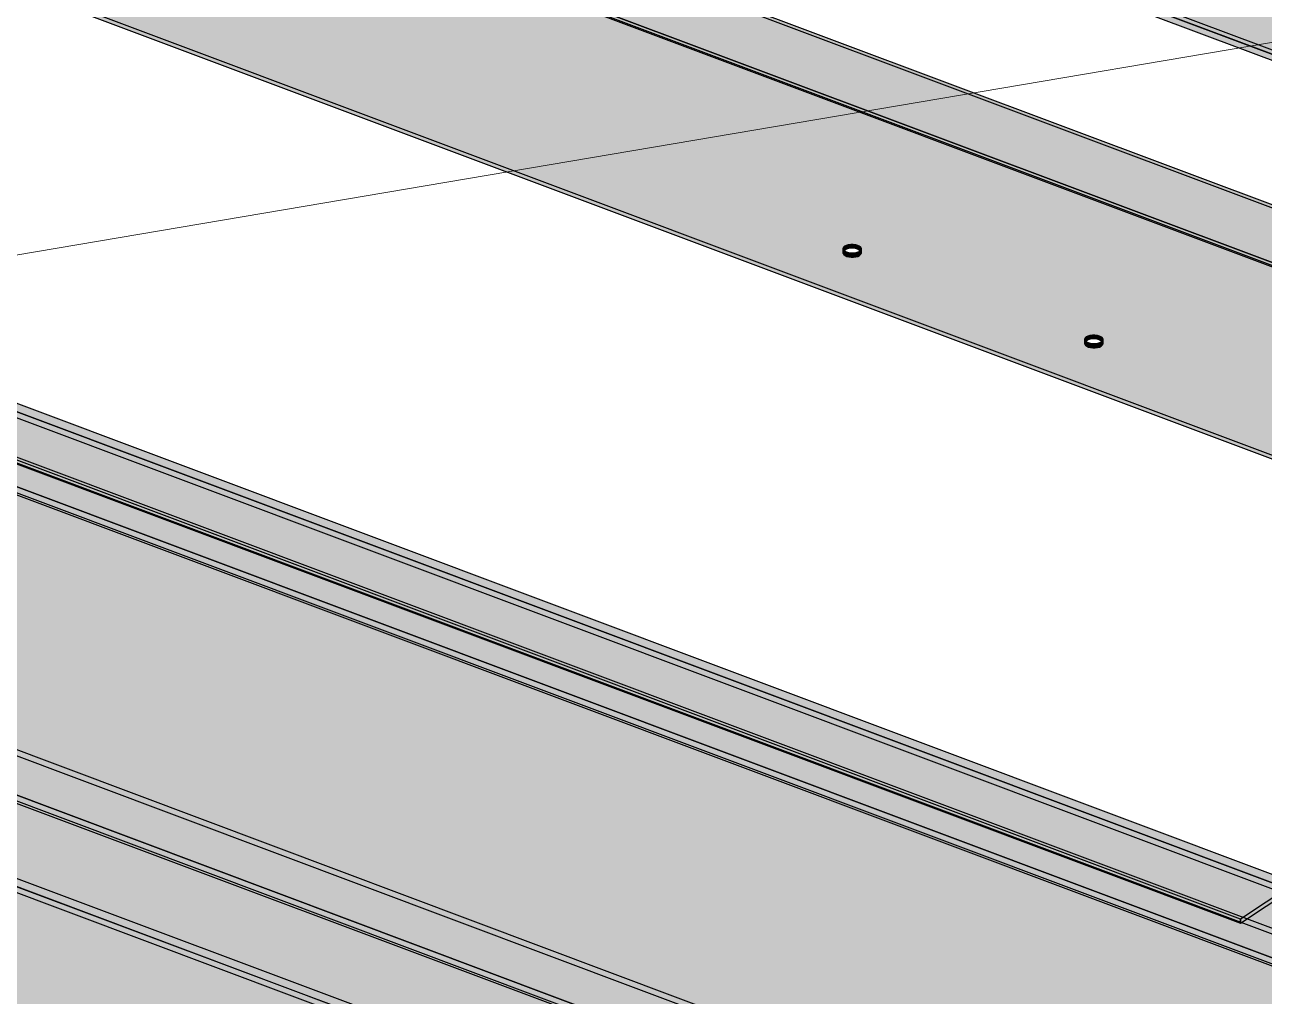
# Model space of a CAD drawing. Header units: millimetres. Extents: x 50 to 612415, y 2 to 4150.
# Drawn here: x 471254.7 to 471523.3, y 1847.5 to 2057.9 of the extents above; entities that cross this region are included whole.
import ezdxf

# ---------------------------------------------------------------- set-up
doc = ezdxf.new("R2010")
doc.units = ezdxf.units.MM
for name, color, linetype, lineweight in [('DIM', 7, 'Continuous', 13), ('HATCH', 8, 'Continuous', 9), ('OUTLINE', 7, 'Continuous', 25)]:
    doc.layers.add(name, color=color, linetype=linetype, lineweight=lineweight)

msp = doc.modelspace()

# ---------------------------------------------------------------- hatches: boundary and pattern name
at = {"layer": 'HATCH', "true_color": 0x617c87}
for points in [[(469961.601, 2442.061), (471541.208, 1849.709), (471558.526, 1861.255), (469978.92, 2453.607)], [(471541.208, 1847.923), (469961.601, 2440.276), (469978.92, 2451.822), (471558.526, 1859.469)], [(469977.683, 2450.997), (471557.289, 1858.644), (471558.526, 1859.469), (469978.92, 2451.822)], [(471568.353, 1844.675), (469966.619, 2445.326), (469967.856, 2446.15), (471569.59, 1845.5)], [(469960.364, 2441.237), (471539.971, 1848.884), (471541.208, 1849.709), (469961.601, 2442.061)], [(470515.193, 2397.561), (470515.4, 2396.84), (471972.952, 1850.257)], [(471972.952, 1850.257), (471974.396, 1850.36), (470515.193, 2397.561)], [(471972.952, 1837.759), (470515.4, 2384.341), (470515.193, 2385.063)], [(471974.396, 1837.862), (470515.193, 2385.063), (470944.65, 2194.122)], [(470515.193, 2385.063), (471974.396, 1837.862), (471972.952, 1837.759)], [(470944.65, 2193.229), (470515.193, 2384.17), (471974.396, 1836.969)], [(470038.875, 2354.844), (471496.097, 1808.386), (471497.334, 1809.21), (470040.112, 2355.669)], [(470022.793, 2334.303), (471480.016, 1787.845), (471497.334, 1799.39), (470040.112, 2345.849)], [(471496.097, 1798.566), (470038.875, 2345.024), (470040.112, 2345.849), (471497.334, 1799.39)], [(471480.016, 1786.059), (470022.793, 2332.518), (470040.112, 2344.063), (471497.334, 1797.605)], [(471478.779, 1785.234), (470021.556, 2331.693), (470022.793, 2332.518), (471480.016, 1786.059)], [(471783.584, 1954.535), (470963.184, 2262.185), (470965.349, 2262.339)], [(470963.184, 2262.185), (471783.584, 1954.535), (471375.413, 2114.01)], [(470965.349, 2262.339), (471783.274, 1955.618), (471783.584, 1954.535)], [(471375.413, 2112.671), (471783.584, 1953.196), (470963.184, 2260.846)], [(470942.299, 2192.555), (470792.433, 2239.413), (471617.12, 1930.155)], [(471617.12, 1929.262), (470792.433, 2238.52), (470942.299, 2191.662)], [(470994.667, 2172.917), (470942.299, 2192.555), (471617.12, 1930.155)], [(471617.12, 1929.262), (470942.299, 2191.662), (470994.667, 2172.024)], [(471974.396, 1837.862), (470944.65, 2194.122), (470945.015, 2193.943)], [(470945.015, 2193.05), (470944.65, 2193.229), (471974.396, 1836.969)], [(471974.396, 1837.862), (470945.015, 2193.943), (470945.276, 2193.723)], [(470945.276, 2192.83), (470945.015, 2193.05), (471974.396, 1836.969)], [(471974.396, 1837.862), (470945.276, 2193.723), (470945.413, 2193.477)], [(470945.413, 2192.584), (470945.276, 2192.83), (471974.396, 1836.969)], [(471974.396, 1837.862), (470945.419, 2193.221), (470945.292, 2192.974)], [(471974.396, 1837.862), (470945.292, 2192.974), (470997.017, 2174.484)], [(470945.292, 2192.081), (470945.419, 2192.329), (471974.396, 1836.969)], [(470997.017, 2173.591), (470945.292, 2192.081), (471974.396, 1836.969)], [(471974.396, 1837.862), (470945.413, 2193.477), (470945.419, 2193.221)], [(470945.419, 2192.329), (470945.413, 2192.584), (471974.396, 1836.969)], [(471173.851, 1935.309), (471518.158, 1864.18), (470693.47, 2173.438)], [(471432.181, 2009.757), (470995.112, 2172.792), (470994.667, 2172.917)], [(471432.054, 2009.509), (471432.181, 2009.757), (470994.667, 2172.917)], [(471432.06, 2009.253), (471432.054, 2009.509), (470994.667, 2172.917)], [(471432.197, 2009.007), (471432.06, 2009.253), (470994.667, 2172.917)], [(471432.458, 2008.787), (471432.197, 2009.007), (470994.667, 2172.917)], [(471432.823, 2008.608), (471432.458, 2008.787), (470994.667, 2172.917)], [(471432.823, 2008.608), (470994.667, 2172.917), (471617.12, 1930.155)], [(471432.181, 2009.757), (470995.608, 2172.728), (470995.112, 2172.792)], [(471432.181, 2009.757), (470996.611, 2172.8), (470996.119, 2172.731)], [(471432.181, 2009.757), (470997.051, 2172.93), (470996.611, 2172.8)], [(471974.396, 1837.862), (470997.017, 2174.484), (470997.383, 2174.305)], [(470997.383, 2173.412), (470997.017, 2173.591), (471974.396, 1836.969)], [(471432.181, 2009.757), (470997.409, 2173.113), (470997.051, 2172.93)], [(471974.396, 1837.862), (470997.383, 2174.305), (470997.643, 2174.085)], [(470997.643, 2173.192), (470997.383, 2173.412), (471974.396, 1836.969)], [(470997.66, 2173.336), (470997.409, 2173.113), (471432.432, 2009.979)], [(471432.181, 2009.757), (471432.432, 2009.979), (470997.409, 2173.113)], [(471974.396, 1837.862), (470997.643, 2174.085), (470997.781, 2173.839)], [(470997.781, 2172.946), (470997.643, 2173.192), (471974.396, 1836.969)], [(471974.396, 1837.862), (470997.787, 2173.583), (470997.66, 2173.336)], [(470997.66, 2173.336), (471433.721, 2010.361), (471434.233, 2010.364)], [(470997.66, 2173.336), (471434.233, 2010.364), (471434.728, 2010.301)], [(470997.66, 2173.336), (471433.229, 2010.292), (471433.721, 2010.361)], [(470997.66, 2173.336), (471434.728, 2010.301), (471435.174, 2010.175)], [(470997.66, 2173.336), (471432.789, 2010.162), (471433.229, 2010.292)], [(470997.66, 2173.336), (471432.432, 2009.979), (471432.789, 2010.162)], [(471974.396, 1837.862), (470997.66, 2173.336), (471435.174, 2010.175)], [(471974.396, 1837.862), (470997.781, 2173.839), (470997.787, 2173.583)], [(470997.787, 2172.691), (470997.781, 2172.946), (471974.396, 1836.969)], [(470693.47, 2172.545), (471518.158, 1863.287), (471173.851, 1934.416)], [(470994.667, 2172.024), (470995.112, 2171.899), (471432.181, 2008.864)], [(470994.667, 2172.024), (471432.181, 2008.864), (471432.054, 2008.616)], [(470994.667, 2172.024), (471432.054, 2008.616), (471432.06, 2008.361)], [(470994.667, 2172.024), (471432.06, 2008.361), (471432.197, 2008.114)], [(470994.667, 2172.024), (471432.197, 2008.114), (471432.458, 2007.894)], [(470994.667, 2172.024), (471432.458, 2007.894), (471432.823, 2007.716)], [(471617.12, 1929.262), (470994.667, 2172.024), (471432.823, 2007.716)], [(470995.112, 2171.899), (470995.608, 2171.835), (471432.181, 2008.864)], [(471432.181, 2009.757), (470996.119, 2172.731), (470995.608, 2172.728)], [(470995.608, 2171.835), (470996.119, 2171.838), (471432.181, 2008.864)], [(470996.119, 2171.838), (470996.611, 2171.907), (471432.181, 2008.864)], [(470996.611, 2171.907), (470997.051, 2172.037), (471432.181, 2008.864)], [(470997.051, 2172.037), (470997.409, 2172.22), (471432.181, 2008.864)], [(471432.432, 2009.087), (470997.409, 2172.22), (470997.66, 2172.443)], [(470997.409, 2172.22), (471432.432, 2009.087), (471432.181, 2008.864)], [(470997.66, 2172.443), (470997.787, 2172.691), (471974.396, 1836.969)], [(471434.233, 2009.471), (471433.721, 2009.469), (470997.66, 2172.443)], [(471434.728, 2009.408), (471434.233, 2009.471), (470997.66, 2172.443)], [(471433.721, 2009.469), (471433.229, 2009.4), (470997.66, 2172.443)], [(471435.174, 2009.283), (471434.728, 2009.408), (470997.66, 2172.443)], [(471433.229, 2009.4), (471432.789, 2009.269), (470997.66, 2172.443)], [(471432.789, 2009.269), (471432.432, 2009.087), (470997.66, 2172.443)], [(471435.174, 2009.283), (470997.66, 2172.443), (471974.396, 1836.969)], [(471783.584, 1954.535), (471383.663, 2110.916), (471375.413, 2114.01)], [(471390.949, 2110.097), (471397.136, 2114.222), (471783.584, 1953.196)], [(471375.413, 2112.671), (471383.663, 2109.577), (471783.584, 1953.196)], [(471783.584, 1954.535), (471388.879, 2111.023), (471387.394, 2110.867)], [(471783.584, 1954.535), (471390.31, 2111.274), (471388.879, 2111.023)], [(471783.584, 1954.535), (471384.367, 2110.85), (471383.663, 2110.916)], [(471383.663, 2109.577), (471384.367, 2109.511), (471783.584, 1953.196)], [(471783.584, 1954.535), (471385.882, 2110.809), (471384.367, 2110.85)], [(471384.367, 2109.511), (471385.882, 2109.47), (471783.584, 1953.196)], [(471783.584, 1954.535), (471387.394, 2110.867), (471385.882, 2110.809)], [(471385.882, 2109.47), (471387.394, 2109.527), (471783.584, 1953.196)], [(471387.394, 2109.527), (471388.879, 2109.684), (471783.584, 1953.196)], [(471388.879, 2109.684), (471390.31, 2109.935), (471783.584, 1953.196)], [(471390.31, 2109.935), (471390.949, 2110.097), (471783.584, 1953.196)], [(471974.396, 1837.862), (471435.174, 2010.175), (471435.539, 2009.997)], [(471435.539, 2009.104), (471435.174, 2009.283), (471974.396, 1836.969)], [(471974.396, 1837.862), (471435.539, 2009.997), (471435.8, 2009.777)], [(471435.8, 2008.884), (471435.539, 2009.104), (471974.396, 1836.969)], [(471435.816, 2009.027), (471435.565, 2008.804), (471487.541, 1990.537)], [(471974.396, 1837.862), (471435.8, 2009.777), (471435.937, 2009.53)], [(471974.396, 1837.862), (471435.943, 2009.275), (471435.816, 2009.027)], [(471974.396, 1837.862), (471435.816, 2009.027), (471487.541, 1990.537)], [(471974.396, 1837.862), (471435.937, 2009.53), (471435.943, 2009.275)], [(471484.548, 1990.119), (471433.269, 2008.483), (471432.823, 2008.608)], [(471484.422, 1989.871), (471484.548, 1990.119), (471432.823, 2008.608)], [(471484.427, 1989.615), (471484.422, 1989.871), (471432.823, 2008.608)], [(471484.565, 1989.369), (471484.427, 1989.615), (471432.823, 2008.608)], [(471484.825, 1989.149), (471484.565, 1989.369), (471432.823, 2008.608)], [(471485.191, 1988.971), (471484.825, 1989.149), (471432.823, 2008.608)], [(471485.191, 1988.971), (471432.823, 2008.608), (471617.12, 1930.155)], [(471432.823, 2007.716), (471433.269, 2007.59), (471484.548, 1989.226)], [(471432.823, 2007.716), (471484.548, 1989.226), (471484.422, 1988.978)], [(471432.823, 2007.716), (471484.422, 1988.978), (471484.427, 1988.723)], [(471432.823, 2007.716), (471484.427, 1988.723), (471484.565, 1988.477)], [(471432.823, 2007.716), (471484.565, 1988.477), (471484.825, 1988.257)], [(471432.823, 2007.716), (471484.825, 1988.257), (471485.191, 1988.078)], [(471617.12, 1929.262), (471432.823, 2007.716), (471485.191, 1988.078)], [(471484.548, 1990.119), (471433.764, 2008.42), (471433.269, 2008.483)], [(471433.269, 2007.59), (471433.764, 2007.527), (471484.548, 1989.226)], [(471484.548, 1990.119), (471434.275, 2008.422), (471433.764, 2008.42)], [(471433.764, 2007.527), (471434.275, 2007.53), (471484.548, 1989.226)], [(471484.548, 1990.119), (471434.768, 2008.491), (471434.275, 2008.422)], [(471434.275, 2007.53), (471434.768, 2007.599), (471484.548, 1989.226)], [(471484.548, 1990.119), (471435.208, 2008.622), (471434.768, 2008.491)], [(471434.768, 2007.599), (471435.208, 2007.729), (471484.548, 1989.226)], [(471484.548, 1990.119), (471435.565, 2008.804), (471435.208, 2008.622)], [(471435.208, 2007.729), (471435.565, 2007.912), (471484.548, 1989.226)], [(471435.565, 2008.804), (471486.089, 1990.723), (471486.6, 1990.726)], [(471435.565, 2008.804), (471486.6, 1990.726), (471487.096, 1990.663)], [(471435.565, 2008.804), (471485.597, 1990.655), (471486.089, 1990.723)], [(471435.565, 2008.804), (471487.096, 1990.663), (471487.541, 1990.537)], [(471435.565, 2008.804), (471485.157, 1990.524), (471485.597, 1990.655)], [(471435.565, 2008.804), (471484.799, 1990.342), (471485.157, 1990.524)], [(471484.548, 1990.119), (471484.799, 1990.342), (471435.565, 2008.804)], [(471487.541, 1989.645), (471435.565, 2007.912), (471435.816, 2008.134)], [(471486.6, 1989.834), (471486.089, 1989.831), (471435.565, 2007.912)], [(471487.096, 1989.77), (471486.6, 1989.834), (471435.565, 2007.912)], [(471486.089, 1989.831), (471485.597, 1989.762), (471435.565, 2007.912)], [(471487.541, 1989.645), (471487.096, 1989.77), (471435.565, 2007.912)], [(471485.597, 1989.762), (471485.157, 1989.632), (471435.565, 2007.912)], [(471485.157, 1989.632), (471484.799, 1989.449), (471435.565, 2007.912)], [(471435.565, 2007.912), (471484.799, 1989.449), (471484.548, 1989.226)], [(471435.937, 2008.638), (471435.8, 2008.884), (471974.396, 1836.969)], [(471435.816, 2008.134), (471435.943, 2008.382), (471974.396, 1836.969)], [(471487.541, 1989.645), (471435.816, 2008.134), (471974.396, 1836.969)], [(471435.943, 2008.382), (471435.937, 2008.638), (471974.396, 1836.969)], [(471974.396, 1837.862), (471487.541, 1990.537), (471487.907, 1990.359)], [(471974.396, 1837.862), (471487.907, 1990.359), (471488.167, 1990.139)], [(471974.396, 1837.862), (471488.167, 1990.139), (471488.305, 1989.892)], [(471974.396, 1837.862), (471485.637, 1988.845), (471485.191, 1988.971)], [(471974.396, 1837.862), (471485.191, 1988.971), (471617.12, 1930.155)], [(471485.191, 1988.078), (471485.637, 1987.952), (471974.396, 1836.969)], [(471617.12, 1929.262), (471485.191, 1988.078), (471974.396, 1836.969)], [(471974.396, 1837.862), (471486.132, 1988.782), (471485.637, 1988.845)], [(471485.637, 1987.952), (471486.132, 1987.889), (471974.396, 1836.969)], [(471974.396, 1837.862), (471486.643, 1988.785), (471486.132, 1988.782)], [(471486.132, 1987.889), (471486.643, 1987.892), (471974.396, 1836.969)], [(471974.396, 1837.862), (471487.136, 1988.853), (471486.643, 1988.785)], [(471486.643, 1987.892), (471487.136, 1987.961), (471974.396, 1836.969)], [(471974.396, 1837.862), (471487.576, 1988.984), (471487.136, 1988.853)], [(471487.136, 1987.961), (471487.576, 1988.091), (471974.396, 1836.969)], [(471487.907, 1989.466), (471487.541, 1989.645), (471974.396, 1836.969)], [(471974.396, 1837.862), (471487.933, 1989.166), (471487.576, 1988.984)], [(471487.576, 1988.091), (471487.933, 1988.274), (471974.396, 1836.969)], [(471488.167, 1989.246), (471487.907, 1989.466), (471974.396, 1836.969)], [(471974.396, 1837.862), (471488.184, 1989.389), (471487.933, 1989.166)], [(471487.933, 1988.274), (471488.184, 1988.496), (471974.396, 1836.969)], [(471488.305, 1989), (471488.167, 1989.246), (471974.396, 1836.969)], [(471974.396, 1837.862), (471488.311, 1989.637), (471488.184, 1989.389)], [(471488.184, 1988.496), (471488.311, 1988.744), (471974.396, 1836.969)], [(471974.396, 1837.862), (471488.305, 1989.892), (471488.311, 1989.637)], [(471488.311, 1988.744), (471488.305, 1989), (471974.396, 1836.969)], [(471173.851, 1935.309), (471172.542, 1923.8), (471518.158, 1864.18)], [(471518.158, 1863.287), (471172.542, 1922.907), (471173.851, 1934.416)], [(471974.396, 1837.862), (471617.12, 1930.155), (471518.158, 1864.18)], [(471518.158, 1863.287), (471617.12, 1929.262), (471974.396, 1836.969)], [(471171.995, 1923.119), (471171.478, 1922.855), (471518.158, 1864.18)], [(471172.358, 1923.442), (471171.995, 1923.119), (471518.158, 1864.18)], [(471172.542, 1923.8), (471172.358, 1923.442), (471518.158, 1864.18)], [(471170.841, 1922.666), (470986.441, 1799.416), (471518.158, 1864.18)], [(471518.158, 1863.287), (470986.441, 1798.523), (471170.841, 1921.773)], [(471171.478, 1922.855), (471170.841, 1922.666), (471518.158, 1864.18)], [(471518.158, 1863.287), (471170.841, 1921.773), (471171.478, 1921.962)], [(471518.158, 1863.287), (471171.478, 1921.962), (471171.995, 1922.226)], [(471518.158, 1863.287), (471171.995, 1922.226), (471172.358, 1922.549)], [(471518.158, 1863.287), (471172.358, 1922.549), (471172.542, 1922.907)], [(470937.664, 1784.768), (470937.081, 1784.686), (471518.158, 1864.18)], [(470937.081, 1784.686), (471196.53, 1649.761), (471518.158, 1864.18)], [(470938.185, 1784.922), (470937.664, 1784.768), (471518.158, 1864.18)], [(470985.923, 1799.152), (470938.185, 1784.922), (471518.158, 1864.18)], [(470986.441, 1799.416), (470985.923, 1799.152), (471518.158, 1864.18)], [(471196.53, 1649.761), (471974.396, 1837.862), (471518.158, 1864.18)], [(471518.158, 1863.287), (470937.081, 1783.794), (470937.664, 1783.875)], [(471518.158, 1863.287), (471196.53, 1648.868), (470937.081, 1783.794)], [(471518.158, 1863.287), (470937.664, 1783.875), (470938.185, 1784.03)], [(471518.158, 1863.287), (470938.185, 1784.03), (470985.923, 1798.259)], [(471518.158, 1863.287), (470985.923, 1798.259), (470986.441, 1798.523)], [(471518.158, 1863.287), (471974.396, 1836.969), (471196.53, 1648.868)]]:
    msp.add_hatch(color=145, dxfattribs=at).paths.add_polyline_path(points)
at = {"layer": 'HATCH', "true_color": 0x5b747f}
for points in [[(471558.526, 1861.255), (469978.92, 2453.607), (469978.92, 2451.822)], [(469977.683, 2445.64), (469977.683, 2450.997), (471557.289, 1853.288)], [(469977.683, 2450.997), (471557.289, 1858.644), (471557.289, 1853.288)], [(471558.526, 1854.113), (469978.92, 2451.822), (469978.92, 2446.465)], [(471558.526, 1854.113), (471558.526, 1859.469), (469978.92, 2451.822)], [(471558.526, 1861.255), (469978.92, 2451.822), (471558.526, 1859.469)], [(471568.353, 1844.675), (469966.619, 2445.326), (469977.683, 2442.962)], [(469978.92, 2443.787), (469967.856, 2446.15), (471569.59, 1845.5)], [(469977.683, 2442.962), (469977.683, 2445.64), (471557.289, 1853.288)], [(471558.526, 1854.113), (469978.92, 2446.465), (469978.92, 2443.787)], [(471541.208, 1849.709), (469961.601, 2442.061), (469961.601, 2432.241)], [(469961.601, 2440.276), (469961.601, 2442.061), (471541.208, 1849.709)], [(471557.289, 1853.288), (471557.289, 1850.61), (469977.683, 2442.962)], [(471557.289, 1850.61), (471568.353, 1844.675), (469977.683, 2442.962)], [(469978.92, 2443.787), (471558.526, 1851.434), (471558.526, 1854.113)], [(469978.92, 2443.787), (471569.59, 1845.5), (471558.526, 1851.434)], [(469960.364, 2431.416), (469960.364, 2441.237), (471539.971, 1848.884)], [(471541.208, 1847.923), (469961.601, 2440.276), (471541.208, 1849.709)], [(470750.168, 2120.064), (469960.364, 2431.416), (471539.971, 1848.884)], [(471541.208, 1849.709), (469961.601, 2432.241), (470751.405, 2120.888)], [(470515.193, 2385.063), (471974.396, 1837.862), (471974.396, 1850.36), (470515.193, 2397.561)], [(471972.952, 1837.759), (470515.4, 2384.341), (470515.4, 2396.84), (471972.952, 1850.257)], [(470515.193, 2384.17), (471974.396, 1836.969), (471974.396, 1837.862), (470515.193, 2385.063)], [(470040.112, 2346.831), (471497.334, 1809.21), (470040.112, 2355.669)], [(470038.875, 2354.844), (471496.097, 1808.386), (470038.875, 2346.006)], [(471478.779, 1785.234), (470021.556, 2331.693), (470021.556, 2345.977)], [(471478.779, 1799.518), (470021.556, 2345.977), (470255.355, 2266.069)], [(471478.779, 1799.518), (471478.779, 1785.234), (470021.556, 2345.977)], [(470022.793, 2346.802), (470022.793, 2332.518), (471480.016, 1786.059)], [(470256.592, 2266.894), (470022.793, 2346.802), (471480.016, 1800.343)], [(470022.793, 2346.802), (471480.016, 1786.059), (471480.016, 1800.343)], [(471496.097, 1798.566), (470038.875, 2345.024), (470038.875, 2346.006)], [(471496.097, 1799.548), (471496.097, 1798.566), (470038.875, 2346.006)], [(471496.097, 1808.386), (471496.097, 1799.548), (470038.875, 2346.006)], [(470040.112, 2346.831), (470040.112, 2345.849), (471497.334, 1799.39)], [(470040.112, 2346.831), (471497.334, 1799.39), (471497.334, 1800.372)], [(470040.112, 2346.831), (471497.334, 1800.372), (471497.334, 1809.21)], [(471497.334, 1799.39), (470040.112, 2345.849), (470040.112, 2344.063)], [(471497.334, 1799.39), (470040.112, 2344.063), (471497.334, 1797.605)], [(470022.793, 2332.518), (470022.793, 2334.303), (471480.016, 1787.845)], [(471480.016, 1786.059), (470022.793, 2332.518), (471480.016, 1787.845)], [(471783.584, 1954.535), (470963.184, 2262.185), (470963.184, 2269.773), (471783.584, 1962.124)], [(470965.349, 2262.339), (471783.274, 1955.618), (471783.274, 1963.206), (470965.349, 2269.928)], [(470586.467, 2143.191), (470256.592, 2266.894), (471480.016, 1800.343)], [(471478.779, 1799.518), (470255.355, 2266.069), (470585.23, 2142.366)], [(471783.584, 1953.196), (470963.184, 2260.846), (470963.184, 2262.185), (471783.584, 1954.535)], [(471617.12, 1929.262), (470792.433, 2238.52), (470792.433, 2239.413), (471617.12, 1930.155)], [(470693.47, 2172.545), (471518.158, 1863.287), (471518.158, 1864.18), (470693.47, 2173.438)], [(471478.779, 1799.518), (470585.23, 2142.366), (470915.105, 2018.663)], [(470916.342, 2019.488), (470586.467, 2143.191), (471480.016, 1800.343)], [(470752.302, 2118.959), (470750.168, 2120.064), (471539.971, 1848.884)], [(471541.208, 1849.709), (470751.405, 2120.888), (470753.539, 2119.784)], [(471541.208, 1849.709), (470753.539, 2119.784), (470755.528, 2118.146)], [(470754.291, 2117.321), (470752.302, 2118.959), (471539.971, 1848.884)], [(470755.999, 2115.262), (470754.291, 2117.321), (471539.971, 1848.884)], [(471541.208, 1849.709), (470755.528, 2118.146), (470757.236, 2116.087)], [(470757.31, 2112.922), (470755.999, 2115.262), (471539.971, 1848.884)], [(471541.208, 1849.709), (470757.236, 2116.087), (470758.547, 2113.746)], [(471541.208, 1849.709), (470758.547, 2113.746), (470759.37, 2111.284)], [(470758.133, 2110.459), (470757.31, 2112.922), (471539.971, 1848.884)], [(471541.208, 1849.709), (470759.37, 2111.284), (470759.651, 2108.868)], [(470758.414, 2108.043), (470758.133, 2110.459), (471539.971, 1848.884)], [(471541.208, 1849.709), (470759.651, 2108.868), (470759.37, 2106.663)], [(470757.31, 2103.994), (470758.133, 2105.838), (471539.971, 1848.884)], [(470758.133, 2105.838), (470758.414, 2108.043), (471539.971, 1848.884)], [(471541.208, 1849.709), (470759.37, 2106.663), (470758.547, 2104.819)], [(470915.105, 2045.981), (470757.31, 2103.994), (471539.971, 1848.884)], [(471541.208, 1849.709), (470758.547, 2104.819), (470916.342, 2046.806)], [(471541.208, 1849.709), (470916.342, 2046.806), (470917.046, 2046.441)], [(470915.809, 2045.617), (470915.105, 2045.981), (471539.971, 1848.884)], [(470916.466, 2045.076), (470915.809, 2045.617), (471539.971, 1848.884)], [(470917.029, 2044.397), (470916.466, 2045.076), (471539.971, 1848.884)], [(470917.462, 2043.624), (470917.029, 2044.397), (471539.971, 1848.884)], [(471541.208, 1849.709), (470917.046, 2046.441), (470917.703, 2045.901)], [(471541.208, 1849.709), (470917.703, 2045.901), (470918.266, 2045.221)], [(471541.208, 1849.709), (470918.266, 2045.221), (470918.699, 2044.449)], [(471541.208, 1849.709), (470918.699, 2044.449), (470918.971, 2043.637)], [(470917.734, 2042.812), (470917.462, 2043.624), (471539.971, 1848.884)], [(471244.98, 1922.278), (470917.734, 2042.812), (471539.971, 1848.884)], [(471541.208, 1849.709), (470918.971, 2043.637), (471246.217, 1923.103)], [(471478.779, 1799.518), (470915.105, 2018.663), (471244.98, 1894.96)], [(471246.217, 1895.785), (470916.342, 2019.488), (471480.016, 1800.343)], [(471541.208, 1849.709), (471246.217, 1923.103), (471246.921, 1922.738)], [(471245.684, 1921.914), (471244.98, 1922.278), (471539.971, 1848.884)], [(471246.341, 1921.373), (471245.684, 1921.914), (471539.971, 1848.884)], [(471246.904, 1920.694), (471246.341, 1921.373), (471539.971, 1848.884)], [(471247.337, 1919.921), (471246.904, 1920.694), (471539.971, 1848.884)], [(471541.208, 1849.709), (471246.921, 1922.738), (471247.578, 1922.198)], [(471541.208, 1849.709), (471247.578, 1922.198), (471248.141, 1921.518)], [(471541.208, 1849.709), (471248.141, 1921.518), (471248.574, 1920.746)], [(471541.208, 1849.709), (471248.574, 1920.746), (471248.846, 1919.933)], [(471247.609, 1919.109), (471247.337, 1919.921), (471539.971, 1848.884)], [(471247.702, 1918.311), (471247.609, 1919.109), (471539.971, 1848.884)], [(471247.609, 1917.584), (471247.702, 1918.311), (471539.971, 1848.884)], [(471541.208, 1849.709), (471248.574, 1917.8), (471248.141, 1917.352)], [(471541.208, 1849.709), (471248.846, 1918.408), (471248.574, 1917.8)], [(471541.208, 1849.709), (471248.846, 1919.933), (471248.939, 1919.136)], [(471541.208, 1849.709), (471248.939, 1919.136), (471248.846, 1918.408)], [(471247.609, 1897.683), (471244.98, 1916.386), (471478.779, 1799.518)], [(471244.98, 1916.386), (471245.684, 1916.222), (471478.779, 1799.518)], [(471245.684, 1916.222), (471246.341, 1916.27), (471539.971, 1848.884)], [(471245.684, 1916.222), (471539.971, 1848.884), (471478.779, 1799.518)], [(471480.016, 1800.343), (471246.217, 1917.211), (471248.846, 1898.507)], [(471480.016, 1800.343), (471246.921, 1917.047), (471246.217, 1917.211)], [(471246.341, 1916.27), (471246.904, 1916.527), (471539.971, 1848.884)], [(471246.904, 1916.527), (471247.337, 1916.975), (471539.971, 1848.884)], [(471541.208, 1849.709), (471247.578, 1917.095), (471246.921, 1917.047)], [(471480.016, 1800.343), (471541.208, 1849.709), (471246.921, 1917.047)], [(471247.337, 1916.975), (471247.609, 1917.584), (471539.971, 1848.884)], [(471541.208, 1849.709), (471248.141, 1917.352), (471247.578, 1917.095)], [(471247.337, 1895.549), (471247.609, 1896.158), (471478.779, 1799.518)], [(471247.702, 1896.885), (471247.609, 1897.683), (471478.779, 1799.518)], [(471247.609, 1896.158), (471247.702, 1896.885), (471478.779, 1799.518)], [(471248.574, 1896.374), (471248.141, 1895.926), (471480.016, 1800.343)], [(471480.016, 1800.343), (471248.846, 1896.982), (471248.574, 1896.374)], [(471480.016, 1800.343), (471248.846, 1898.507), (471248.939, 1897.71)], [(471480.016, 1800.343), (471248.939, 1897.71), (471248.846, 1896.982)], [(471478.779, 1799.518), (471244.98, 1894.96), (471245.684, 1894.796)], [(471478.779, 1799.518), (471245.684, 1894.796), (471246.341, 1894.844)], [(471246.921, 1895.621), (471246.217, 1895.785), (471480.016, 1800.343)], [(471478.779, 1799.518), (471246.341, 1894.844), (471246.904, 1895.101)], [(471478.779, 1799.518), (471246.904, 1895.101), (471247.337, 1895.549)], [(471247.578, 1895.669), (471246.921, 1895.621), (471480.016, 1800.343)], [(471248.141, 1895.926), (471247.578, 1895.669), (471480.016, 1800.343)]]:
    msp.add_hatch(color=147, dxfattribs=at).paths.add_polyline_path(points)
at = {"layer": 'HATCH', "true_color": 0x58707a}
for points in [[(471432.181, 2008.864), (471432.054, 2008.616), (471432.054, 2009.509), (471432.181, 2009.757)], [(471432.06, 2008.361), (471432.197, 2008.114), (471432.197, 2009.007), (471432.06, 2009.253)], [(471435.937, 2008.638), (471435.8, 2008.884), (471435.8, 2009.777), (471435.937, 2009.53)], [(471435.816, 2008.134), (471435.943, 2008.382), (471435.943, 2009.275), (471435.816, 2009.027)], [(471488.305, 1989), (471488.167, 1989.246), (471488.167, 1990.139), (471488.305, 1989.892)], [(471484.548, 1989.226), (471484.422, 1988.978), (471484.422, 1989.871), (471484.548, 1990.119)], [(471484.427, 1988.723), (471484.565, 1988.477), (471484.565, 1989.369), (471484.427, 1989.615)], [(471488.184, 1988.496), (471488.311, 1988.744), (471488.311, 1989.637), (471488.184, 1989.389)]]:
    msp.add_hatch(color=147, dxfattribs=at).paths.add_polyline_path(points)
at = {"layer": 'HATCH', "true_color": 0x566e78}
for points in [[(471432.054, 2008.616), (471432.06, 2008.361), (471432.06, 2009.253), (471432.054, 2009.509)], [(471435.943, 2008.382), (471435.937, 2008.638), (471435.937, 2009.53), (471435.943, 2009.275)], [(471484.422, 1988.978), (471484.427, 1988.723), (471484.427, 1989.615), (471484.422, 1989.871)], [(471488.311, 1988.744), (471488.305, 1989), (471488.305, 1989.892), (471488.311, 1989.637)]]:
    msp.add_hatch(color=147, dxfattribs=at).paths.add_polyline_path(points)
at = {"layer": 'HATCH', "true_color": 0x59727c}
for points in [[(471432.432, 2009.087), (471432.181, 2008.864), (471432.181, 2009.757), (471432.432, 2009.979)], [(471435.565, 2007.912), (471435.816, 2008.134), (471435.816, 2009.027), (471435.565, 2008.804)], [(471484.799, 1989.449), (471484.548, 1989.226), (471484.548, 1990.119), (471484.799, 1990.342)], [(471487.933, 1988.274), (471488.184, 1988.496), (471488.184, 1989.389), (471487.933, 1989.166)]]:
    msp.add_hatch(color=147, dxfattribs=at).paths.add_polyline_path(points)
at = {"layer": 'HATCH', "true_color": 0x59727d}
for points in [[(471432.197, 2008.114), (471432.458, 2007.894), (471432.458, 2008.787), (471432.197, 2009.007)], [(471435.8, 2008.884), (471435.539, 2009.104), (471435.539, 2009.997), (471435.8, 2009.777)], [(471488.167, 1989.246), (471487.907, 1989.466), (471487.907, 1990.359), (471488.167, 1990.139)], [(471484.565, 1988.477), (471484.825, 1988.257), (471484.825, 1989.149), (471484.565, 1989.369)]]:
    msp.add_hatch(color=147, dxfattribs=at).paths.add_polyline_path(points)
at = {"layer": 'HATCH', "true_color": 0x5a737e}
for points in [[(471432.789, 2009.269), (471432.432, 2009.087), (471432.432, 2009.979), (471432.789, 2010.162)], [(471435.208, 2007.729), (471435.565, 2007.912), (471435.565, 2008.804), (471435.208, 2008.622)], [(471485.157, 1989.632), (471484.799, 1989.449), (471484.799, 1990.342), (471485.157, 1990.524)], [(471487.576, 1988.091), (471487.933, 1988.274), (471487.933, 1989.166), (471487.576, 1988.984)]]:
    msp.add_hatch(color=147, dxfattribs=at).paths.add_polyline_path(points)
at = {"layer": 'HATCH', "true_color": 0x5b7580}
for points in [[(471433.229, 2009.4), (471432.789, 2009.269), (471432.789, 2010.162), (471433.229, 2010.292)], [(471434.768, 2007.599), (471435.208, 2007.729), (471435.208, 2008.622), (471434.768, 2008.491)], [(471485.597, 1989.762), (471485.157, 1989.632), (471485.157, 1990.524), (471485.597, 1990.655)], [(471487.136, 1987.961), (471487.576, 1988.091), (471487.576, 1988.984), (471487.136, 1988.853)]]:
    msp.add_hatch(color=147, dxfattribs=at).paths.add_polyline_path(points)
at = {"layer": 'HATCH', "true_color": 0x5c7680}
for points in [[(471433.721, 2009.469), (471433.229, 2009.4), (471433.229, 2010.292), (471433.721, 2010.361)], [(471434.728, 2009.408), (471434.233, 2009.471), (471434.233, 2010.364), (471434.728, 2010.301)], [(471433.269, 2007.59), (471433.764, 2007.527), (471433.764, 2008.42), (471433.269, 2008.483)], [(471434.275, 2007.53), (471434.768, 2007.599), (471434.768, 2008.491), (471434.275, 2008.422)], [(471486.089, 1989.831), (471485.597, 1989.762), (471485.597, 1990.655), (471486.089, 1990.723)], [(471487.096, 1989.77), (471486.6, 1989.834), (471486.6, 1990.726), (471487.096, 1990.663)], [(471485.637, 1987.952), (471486.132, 1987.889), (471486.132, 1988.782), (471485.637, 1988.845)], [(471486.643, 1987.892), (471487.136, 1987.961), (471487.136, 1988.853), (471486.643, 1988.785)]]:
    msp.add_hatch(color=147, dxfattribs=at).paths.add_polyline_path(points)
at = {"layer": 'HATCH', "true_color": 0x5c7681}
for points in [[(471434.233, 2009.471), (471433.721, 2009.469), (471433.721, 2010.361), (471434.233, 2010.364)], [(471433.764, 2007.527), (471434.275, 2007.53), (471434.275, 2008.422), (471433.764, 2008.42)], [(471486.6, 1989.834), (471486.089, 1989.831), (471486.089, 1990.723), (471486.6, 1990.726)], [(471486.132, 1987.889), (471486.643, 1987.892), (471486.643, 1988.785), (471486.132, 1988.782)]]:
    msp.add_hatch(color=155, dxfattribs=at).paths.add_polyline_path(points)
at = {"layer": 'HATCH', "true_color": 0x5c7580}
for points in [[(471435.174, 2009.283), (471434.728, 2009.408), (471434.728, 2010.301), (471435.174, 2010.175)], [(471432.823, 2007.716), (471433.269, 2007.59), (471433.269, 2008.483), (471432.823, 2008.608)], [(471487.541, 1989.645), (471487.096, 1989.77), (471487.096, 1990.663), (471487.541, 1990.537)], [(471485.191, 1988.078), (471485.637, 1987.952), (471485.637, 1988.845), (471485.191, 1988.971)]]:
    msp.add_hatch(color=147, dxfattribs=at).paths.add_polyline_path(points)
at = {"layer": 'HATCH', "true_color": 0x5b747e}
for points in [[(471435.539, 2009.104), (471435.174, 2009.283), (471435.174, 2010.175), (471435.539, 2009.997)], [(471432.458, 2007.894), (471432.823, 2007.716), (471432.823, 2008.608), (471432.458, 2008.787)], [(471487.907, 1989.466), (471487.541, 1989.645), (471487.541, 1990.537), (471487.907, 1990.359)], [(471484.825, 1988.257), (471485.191, 1988.078), (471485.191, 1988.971), (471484.825, 1989.149)]]:
    msp.add_hatch(color=147, dxfattribs=at).paths.add_polyline_path(points)
at = {"layer": 'HATCH', "true_color": 0x5a737d}
msp.add_hatch(color=147, dxfattribs=at).paths.add_polyline_path([(471518.158, 1863.287), (471617.12, 1929.262), (471617.12, 1930.155), (471518.158, 1864.18)])

# ---------------------------------------------------------------- linework, layer by layer
at = {"layer": 'DIM'}
msp.add_lwpolyline([(470799.398, 1931.222), (472800, 2270), (472900, 2270)], dxfattribs=at)
at = {"layer": 'OUTLINE', "color": 139, "true_color": 0x42544a}
for p, q in [((471558.526, 1861.255), (469978.92, 2453.607)), ((471558.526, 1861.255), (469978.92, 2453.607)), ((469977.683, 2450.997), (471557.289, 1858.644)), ((469977.683, 2450.997), (471557.289, 1858.644)), ((471558.526, 1859.469), (469978.92, 2451.822)), ((469978.92, 2451.822), (471558.526, 1859.469)), ((471558.526, 1859.469), (469978.92, 2451.822)), ((469978.92, 2451.822), (471558.526, 1859.469)), ((471568.353, 1844.675), (469966.619, 2445.326)), ((471568.353, 1844.675), (469966.619, 2445.326)), ((469967.856, 2446.15), (471569.59, 1845.5)), ((469967.856, 2446.15), (471569.59, 1845.5)), ((471541.208, 1849.709), (469961.601, 2442.061)), ((469961.601, 2442.061), (471541.208, 1849.709)), ((469961.601, 2442.061), (471541.208, 1849.709)), ((471541.208, 1849.709), (469961.601, 2442.061)), ((469960.364, 2441.237), (471539.971, 1848.884)), ((469960.364, 2441.237), (471539.971, 1848.884)), ((471541.208, 1847.923), (469961.601, 2440.276)), ((471541.208, 1847.923), (469961.601, 2440.276)), ((471974.396, 1850.36), (470515.193, 2397.561)), ((471974.396, 1850.36), (470515.193, 2397.561)), ((470515.4, 2396.84), (471972.952, 1850.257)), ((470515.4, 2396.84), (471972.952, 1850.257)), ((471974.396, 1837.862), (470515.193, 2385.063)), ((471974.396, 1837.862), (470515.193, 2385.063)), ((470515.193, 2385.063), (471974.396, 1837.862)), ((470515.193, 2385.063), (471974.396, 1837.862)), ((470515.193, 2384.17), (471974.396, 1836.969)), ((470515.193, 2384.17), (471974.396, 1836.969)), ((471972.952, 1837.759), (470515.4, 2384.341)), ((471972.952, 1837.759), (470515.4, 2384.341)), ((471497.334, 1809.21), (470040.112, 2355.669)), ((471497.334, 1809.21), (470040.112, 2355.669)), ((470038.875, 2354.844), (471496.097, 1808.386)), ((470038.875, 2354.844), (471496.097, 1808.386)), ((471496.097, 1798.566), (470038.875, 2345.024)), ((471496.097, 1798.566), (470038.875, 2345.024)), ((471497.334, 1799.39), (470040.112, 2345.849)), ((470040.112, 2345.849), (471497.334, 1799.39)), ((470040.112, 2345.849), (471497.334, 1799.39)), ((471497.334, 1799.39), (470040.112, 2345.849)), ((470040.112, 2344.063), (471497.334, 1797.605)), ((470040.112, 2344.063), (471497.334, 1797.605)), ((470022.793, 2334.303), (471480.016, 1787.845)), ((470022.793, 2334.303), (471480.016, 1787.845)), ((471478.779, 1785.234), (470021.556, 2331.693)), ((471478.779, 1785.234), (470021.556, 2331.693)), ((470022.793, 2332.518), (471480.016, 1786.059)), ((471480.016, 1786.059), (470022.793, 2332.518)), ((470022.793, 2332.518), (471480.016, 1786.059)), ((471480.016, 1786.059), (470022.793, 2332.518)), ((471783.584, 1954.535), (470963.184, 2262.185)), ((470963.184, 2262.185), (471783.584, 1954.535)), ((470963.184, 2262.185), (471783.584, 1954.535)), ((471783.584, 1954.535), (470963.184, 2262.185)), ((470965.349, 2262.339), (471783.274, 1955.618)), ((470965.349, 2262.339), (471783.274, 1955.618)), ((471783.584, 1953.196), (470963.184, 2260.846)), ((471783.584, 1953.196), (470963.184, 2260.846)), ((470792.433, 2239.413), (471617.12, 1930.155)), ((470792.433, 2239.413), (471617.12, 1930.155)), ((471617.12, 1929.262), (470792.433, 2238.52)), ((471617.12, 1929.262), (470792.433, 2238.52)), ((471518.158, 1864.18), (470693.47, 2173.438)), ((471518.158, 1864.18), (470693.47, 2173.438)), ((470693.47, 2172.545), (471518.158, 1863.287)), ((470693.47, 2172.545), (471518.158, 1863.287)), ((471432.054, 2009.509), (471432.181, 2009.757)), ((471432.054, 2009.509), (471432.181, 2009.757)), ((471432.06, 2009.253), (471432.054, 2009.509)), ((471432.054, 2008.616), (471432.054, 2009.509)), ((471432.06, 2009.253), (471432.054, 2009.509)), ((471432.054, 2009.509), (471432.054, 2008.616)), ((471432.197, 2009.007), (471432.06, 2009.253)), ((471432.06, 2008.361), (471432.06, 2009.253)), ((471432.197, 2009.007), (471432.06, 2009.253)), ((471432.06, 2009.253), (471432.06, 2008.361)), ((471432.181, 2009.757), (471432.432, 2009.979)), ((471432.181, 2009.757), (471432.432, 2009.979)), ((471432.181, 2008.864), (471432.181, 2009.757)), ((471432.181, 2009.757), (471432.181, 2008.864)), ((471432.432, 2009.087), (471432.181, 2008.864)), ((471432.432, 2009.087), (471432.181, 2008.864)), ((471432.458, 2008.787), (471432.197, 2009.007)), ((471432.197, 2008.114), (471432.197, 2009.007)), ((471432.458, 2008.787), (471432.197, 2009.007)), ((471432.197, 2009.007), (471432.197, 2008.114)), ((471432.432, 2009.979), (471432.789, 2010.162)), ((471432.432, 2009.979), (471432.789, 2010.162)), ((471432.432, 2009.087), (471432.432, 2009.979)), ((471432.432, 2009.979), (471432.432, 2009.087)), ((471432.789, 2009.269), (471432.432, 2009.087)), ((471432.789, 2009.269), (471432.432, 2009.087)), ((471432.789, 2010.162), (471433.229, 2010.292)), ((471432.789, 2010.162), (471433.229, 2010.292)), ((471432.789, 2009.269), (471432.789, 2010.162)), ((471432.789, 2010.162), (471432.789, 2009.269)), ((471433.229, 2009.4), (471432.789, 2009.269)), ((471433.229, 2009.4), (471432.789, 2009.269)), ((471433.229, 2010.292), (471433.721, 2010.361)), ((471433.229, 2010.292), (471433.721, 2010.361)), ((471433.229, 2009.4), (471433.229, 2010.292)), ((471433.229, 2010.292), (471433.229, 2009.4)), ((471433.721, 2009.469), (471433.229, 2009.4)), ((471433.721, 2009.469), (471433.229, 2009.4)), ((471433.721, 2010.361), (471434.233, 2010.364)), ((471433.721, 2010.361), (471434.233, 2010.364)), ((471433.721, 2009.469), (471433.721, 2010.361)), ((471433.721, 2010.361), (471433.721, 2009.469)), ((471434.233, 2009.471), (471433.721, 2009.469)), ((471434.233, 2009.471), (471433.721, 2009.469)), ((471434.233, 2010.364), (471434.728, 2010.301)), ((471434.233, 2010.364), (471434.233, 2009.471)), ((471434.233, 2009.471), (471434.233, 2010.364)), ((471434.233, 2010.364), (471434.728, 2010.301)), ((471434.728, 2009.408), (471434.233, 2009.471)), ((471434.728, 2009.408), (471434.233, 2009.471)), ((471434.728, 2010.301), (471435.174, 2010.175)), ((471434.728, 2010.301), (471434.728, 2009.408)), ((471434.728, 2009.408), (471434.728, 2010.301)), ((471434.728, 2010.301), (471435.174, 2010.175)), ((471435.174, 2009.283), (471434.728, 2009.408)), ((471435.174, 2009.283), (471434.728, 2009.408)), ((471435.174, 2010.175), (471435.174, 2009.283)), ((471435.174, 2009.283), (471435.174, 2010.175)), ((471435.174, 2010.175), (471435.539, 2009.997)), ((471435.174, 2010.175), (471435.539, 2009.997)), ((471435.539, 2009.104), (471435.174, 2009.283)), ((471435.539, 2009.104), (471435.174, 2009.283)), ((471435.539, 2009.997), (471435.539, 2009.104)), ((471435.539, 2009.104), (471435.539, 2009.997)), ((471435.539, 2009.997), (471435.8, 2009.777)), ((471435.539, 2009.997), (471435.8, 2009.777)), ((471435.8, 2008.884), (471435.539, 2009.104)), ((471435.8, 2008.884), (471435.539, 2009.104)), ((471435.816, 2009.027), (471435.565, 2008.804)), ((471435.816, 2009.027), (471435.565, 2008.804)), ((471435.8, 2009.777), (471435.8, 2008.884)), ((471435.8, 2008.884), (471435.8, 2009.777)), ((471435.8, 2009.777), (471435.937, 2009.53)), ((471435.8, 2009.777), (471435.937, 2009.53)), ((471435.943, 2009.275), (471435.816, 2009.027)), ((471435.943, 2009.275), (471435.816, 2009.027)), ((471435.816, 2009.027), (471435.816, 2008.134)), ((471435.816, 2008.134), (471435.816, 2009.027)), ((471435.937, 2009.53), (471435.937, 2008.638)), ((471435.937, 2008.638), (471435.937, 2009.53)), ((471435.937, 2009.53), (471435.943, 2009.275)), ((471435.937, 2009.53), (471435.943, 2009.275)), ((471435.943, 2009.275), (471435.943, 2008.382)), ((471435.943, 2008.382), (471435.943, 2009.275)), ((471432.181, 2008.864), (471432.054, 2008.616)), ((471432.181, 2008.864), (471432.054, 2008.616)), ((471432.054, 2008.616), (471432.06, 2008.361)), ((471432.054, 2008.616), (471432.06, 2008.361)), ((471432.06, 2008.361), (471432.197, 2008.114)), ((471432.06, 2008.361), (471432.197, 2008.114)), ((471432.197, 2008.114), (471432.458, 2007.894)), ((471432.197, 2008.114), (471432.458, 2007.894)), ((471432.823, 2008.608), (471432.458, 2008.787)), ((471432.458, 2007.894), (471432.458, 2008.787)), ((471432.823, 2008.608), (471432.458, 2008.787)), ((471432.458, 2008.787), (471432.458, 2007.894)), ((471432.458, 2007.894), (471432.823, 2007.716)), ((471432.458, 2007.894), (471432.823, 2007.716)), ((471432.823, 2007.716), (471432.823, 2008.608)), ((471433.269, 2008.483), (471432.823, 2008.608)), ((471432.823, 2008.608), (471432.823, 2007.716)), ((471433.269, 2008.483), (471432.823, 2008.608)), ((471432.823, 2007.716), (471433.269, 2007.59)), ((471432.823, 2007.716), (471433.269, 2007.59)), ((471433.269, 2007.59), (471433.269, 2008.483)), ((471433.764, 2008.42), (471433.269, 2008.483)), ((471433.269, 2008.483), (471433.269, 2007.59)), ((471433.764, 2008.42), (471433.269, 2008.483)), ((471433.269, 2007.59), (471433.764, 2007.527)), ((471433.269, 2007.59), (471433.764, 2007.527)), ((471434.275, 2008.422), (471433.764, 2008.42)), ((471434.275, 2008.422), (471433.764, 2008.42)), ((471433.764, 2007.527), (471433.764, 2008.42)), ((471433.764, 2008.42), (471433.764, 2007.527)), ((471433.764, 2007.527), (471434.275, 2007.53)), ((471433.764, 2007.527), (471434.275, 2007.53)), ((471434.768, 2008.491), (471434.275, 2008.422)), ((471434.768, 2008.491), (471434.275, 2008.422)), ((471434.275, 2008.422), (471434.275, 2007.53)), ((471434.275, 2007.53), (471434.275, 2008.422)), ((471434.275, 2007.53), (471434.768, 2007.599)), ((471434.275, 2007.53), (471434.768, 2007.599)), ((471435.208, 2008.622), (471434.768, 2008.491)), ((471435.208, 2008.622), (471434.768, 2008.491)), ((471434.768, 2008.491), (471434.768, 2007.599)), ((471434.768, 2007.599), (471434.768, 2008.491)), ((471434.768, 2007.599), (471435.208, 2007.729)), ((471434.768, 2007.599), (471435.208, 2007.729)), ((471435.565, 2008.804), (471435.208, 2008.622)), ((471435.565, 2008.804), (471435.208, 2008.622)), ((471435.208, 2008.622), (471435.208, 2007.729)), ((471435.208, 2007.729), (471435.208, 2008.622)), ((471435.208, 2007.729), (471435.565, 2007.912)), ((471435.208, 2007.729), (471435.565, 2007.912)), ((471435.565, 2008.804), (471435.565, 2007.912)), ((471435.565, 2007.912), (471435.565, 2008.804)), ((471435.565, 2007.912), (471435.816, 2008.134)), ((471435.565, 2007.912), (471435.816, 2008.134)), ((471435.937, 2008.638), (471435.8, 2008.884)), ((471435.937, 2008.638), (471435.8, 2008.884)), ((471435.816, 2008.134), (471435.943, 2008.382)), ((471435.816, 2008.134), (471435.943, 2008.382)), ((471435.943, 2008.382), (471435.937, 2008.638)), ((471435.943, 2008.382), (471435.937, 2008.638)), ((471484.548, 1990.119), (471484.799, 1990.342)), ((471484.548, 1990.119), (471484.799, 1990.342)), ((471484.799, 1990.342), (471485.157, 1990.524)), ((471484.799, 1990.342), (471485.157, 1990.524)), ((471484.799, 1989.449), (471484.799, 1990.342)), ((471484.799, 1990.342), (471484.799, 1989.449)), ((471485.157, 1990.524), (471485.597, 1990.655)), ((471485.157, 1990.524), (471485.597, 1990.655)), ((471485.157, 1989.632), (471485.157, 1990.524)), ((471485.157, 1990.524), (471485.157, 1989.632)), ((471485.597, 1990.655), (471486.089, 1990.723)), ((471485.597, 1990.655), (471486.089, 1990.723)), ((471485.597, 1989.762), (471485.597, 1990.655)), ((471485.597, 1990.655), (471485.597, 1989.762)), ((471486.089, 1990.723), (471486.6, 1990.726)), ((471486.089, 1990.723), (471486.6, 1990.726)), ((471486.089, 1989.831), (471486.089, 1990.723)), ((471486.089, 1990.723), (471486.089, 1989.831)), ((471486.6, 1990.726), (471487.096, 1990.663)), ((471486.6, 1990.726), (471486.6, 1989.834)), ((471486.6, 1989.834), (471486.6, 1990.726)), ((471486.6, 1990.726), (471487.096, 1990.663)), ((471487.096, 1990.663), (471487.541, 1990.537)), ((471487.096, 1990.663), (471487.096, 1989.77)), ((471487.096, 1989.77), (471487.096, 1990.663)), ((471487.096, 1990.663), (471487.541, 1990.537)), ((471487.541, 1990.537), (471487.541, 1989.645)), ((471487.541, 1989.645), (471487.541, 1990.537)), ((471487.541, 1990.537), (471487.907, 1990.359)), ((471487.541, 1990.537), (471487.907, 1990.359)), ((471487.907, 1990.359), (471487.907, 1989.466)), ((471487.907, 1989.466), (471487.907, 1990.359)), ((471487.907, 1990.359), (471488.167, 1990.139)), ((471487.907, 1990.359), (471488.167, 1990.139)), ((471488.167, 1990.139), (471488.167, 1989.246)), ((471488.167, 1989.246), (471488.167, 1990.139)), ((471488.167, 1990.139), (471488.305, 1989.892)), ((471488.167, 1990.139), (471488.305, 1989.892)), ((471484.422, 1989.871), (471484.548, 1990.119)), ((471484.422, 1989.871), (471484.548, 1990.119)), ((471484.427, 1989.615), (471484.422, 1989.871)), ((471484.422, 1988.978), (471484.422, 1989.871)), ((471484.427, 1989.615), (471484.422, 1989.871)), ((471484.422, 1989.871), (471484.422, 1988.978)), ((471484.548, 1989.226), (471484.422, 1988.978)), ((471484.548, 1989.226), (471484.422, 1988.978)), ((471484.422, 1988.978), (471484.427, 1988.723)), ((471484.422, 1988.978), (471484.427, 1988.723)), ((471484.565, 1989.369), (471484.427, 1989.615)), ((471484.427, 1988.723), (471484.427, 1989.615)), ((471484.565, 1989.369), (471484.427, 1989.615)), ((471484.427, 1989.615), (471484.427, 1988.723)), ((471484.427, 1988.723), (471484.565, 1988.477)), ((471484.427, 1988.723), (471484.565, 1988.477)), ((471484.548, 1989.226), (471484.548, 1990.119)), ((471484.548, 1990.119), (471484.548, 1989.226)), ((471484.799, 1989.449), (471484.548, 1989.226)), ((471484.799, 1989.449), (471484.548, 1989.226)), ((471484.825, 1989.149), (471484.565, 1989.369)), ((471484.565, 1988.477), (471484.565, 1989.369)), ((471484.825, 1989.149), (471484.565, 1989.369)), ((471484.565, 1989.369), (471484.565, 1988.477)), ((471484.565, 1988.477), (471484.825, 1988.257)), ((471484.565, 1988.477), (471484.825, 1988.257)), ((471485.157, 1989.632), (471484.799, 1989.449)), ((471485.157, 1989.632), (471484.799, 1989.449)), ((471485.191, 1988.971), (471484.825, 1989.149)), ((471484.825, 1988.257), (471484.825, 1989.149)), ((471485.191, 1988.971), (471484.825, 1989.149)), ((471484.825, 1989.149), (471484.825, 1988.257)), ((471484.825, 1988.257), (471485.191, 1988.078)), ((471484.825, 1988.257), (471485.191, 1988.078)), ((471485.597, 1989.762), (471485.157, 1989.632)), ((471485.597, 1989.762), (471485.157, 1989.632)), ((471485.191, 1988.078), (471485.191, 1988.971)), ((471485.637, 1988.845), (471485.191, 1988.971)), ((471485.191, 1988.971), (471485.191, 1988.078)), ((471485.637, 1988.845), (471485.191, 1988.971)), ((471485.191, 1988.078), (471485.637, 1987.952)), ((471485.191, 1988.078), (471485.637, 1987.952)), ((471486.089, 1989.831), (471485.597, 1989.762)), ((471486.089, 1989.831), (471485.597, 1989.762)), ((471485.637, 1987.952), (471485.637, 1988.845)), ((471486.132, 1988.782), (471485.637, 1988.845)), ((471485.637, 1988.845), (471485.637, 1987.952)), ((471486.132, 1988.782), (471485.637, 1988.845)), ((471485.637, 1987.952), (471486.132, 1987.889)), ((471485.637, 1987.952), (471486.132, 1987.889)), ((471486.6, 1989.834), (471486.089, 1989.831)), ((471486.6, 1989.834), (471486.089, 1989.831)), ((471486.643, 1988.785), (471486.132, 1988.782)), ((471486.643, 1988.785), (471486.132, 1988.782)), ((471486.132, 1987.889), (471486.132, 1988.782)), ((471486.132, 1988.782), (471486.132, 1987.889)), ((471486.132, 1987.889), (471486.643, 1987.892)), ((471486.132, 1987.889), (471486.643, 1987.892)), ((471487.096, 1989.77), (471486.6, 1989.834)), ((471487.096, 1989.77), (471486.6, 1989.834)), ((471487.136, 1988.853), (471486.643, 1988.785)), ((471487.136, 1988.853), (471486.643, 1988.785)), ((471486.643, 1988.785), (471486.643, 1987.892)), ((471486.643, 1987.892), (471486.643, 1988.785)), ((471486.643, 1987.892), (471487.136, 1987.961)), ((471486.643, 1987.892), (471487.136, 1987.961)), ((471487.541, 1989.645), (471487.096, 1989.77)), ((471487.541, 1989.645), (471487.096, 1989.77)), ((471487.576, 1988.984), (471487.136, 1988.853)), ((471487.576, 1988.984), (471487.136, 1988.853)), ((471487.136, 1988.853), (471487.136, 1987.961)), ((471487.136, 1987.961), (471487.136, 1988.853)), ((471487.136, 1987.961), (471487.576, 1988.091)), ((471487.136, 1987.961), (471487.576, 1988.091)), ((471487.907, 1989.466), (471487.541, 1989.645)), ((471487.907, 1989.466), (471487.541, 1989.645)), ((471487.933, 1989.166), (471487.576, 1988.984)), ((471487.933, 1989.166), (471487.576, 1988.984)), ((471487.576, 1988.984), (471487.576, 1988.091)), ((471487.576, 1988.091), (471487.576, 1988.984)), ((471487.576, 1988.091), (471487.933, 1988.274)), ((471487.576, 1988.091), (471487.933, 1988.274)), ((471488.167, 1989.246), (471487.907, 1989.466)), ((471488.167, 1989.246), (471487.907, 1989.466)), ((471488.184, 1989.389), (471487.933, 1989.166)), ((471488.184, 1989.389), (471487.933, 1989.166)), ((471487.933, 1989.166), (471487.933, 1988.274)), ((471487.933, 1988.274), (471487.933, 1989.166)), ((471487.933, 1988.274), (471488.184, 1988.496)), ((471487.933, 1988.274), (471488.184, 1988.496)), ((471488.305, 1989), (471488.167, 1989.246)), ((471488.305, 1989), (471488.167, 1989.246)), ((471488.311, 1989.637), (471488.184, 1989.389)), ((471488.311, 1989.637), (471488.184, 1989.389)), ((471488.184, 1989.389), (471488.184, 1988.496)), ((471488.184, 1988.496), (471488.184, 1989.389)), ((471488.184, 1988.496), (471488.311, 1988.744)), ((471488.184, 1988.496), (471488.311, 1988.744)), ((471488.305, 1989.892), (471488.305, 1989)), ((471488.305, 1989), (471488.305, 1989.892)), ((471488.305, 1989.892), (471488.311, 1989.637)), ((471488.305, 1989.892), (471488.311, 1989.637)), ((471488.311, 1988.744), (471488.305, 1989)), ((471488.311, 1988.744), (471488.305, 1989)), ((471488.311, 1989.637), (471488.311, 1988.744)), ((471488.311, 1988.744), (471488.311, 1989.637)), ((471617.12, 1930.155), (471518.158, 1864.18)), ((471617.12, 1930.155), (471518.158, 1864.18)), ((471518.158, 1863.287), (471617.12, 1929.262)), ((471518.158, 1863.287), (471617.12, 1929.262)), ((471518.158, 1863.287), (471518.158, 1864.18)), ((471518.158, 1864.18), (471518.158, 1863.287))]:
    msp.add_line(p, q, dxfattribs=at)

doc.saveas('drawing.dxf')
